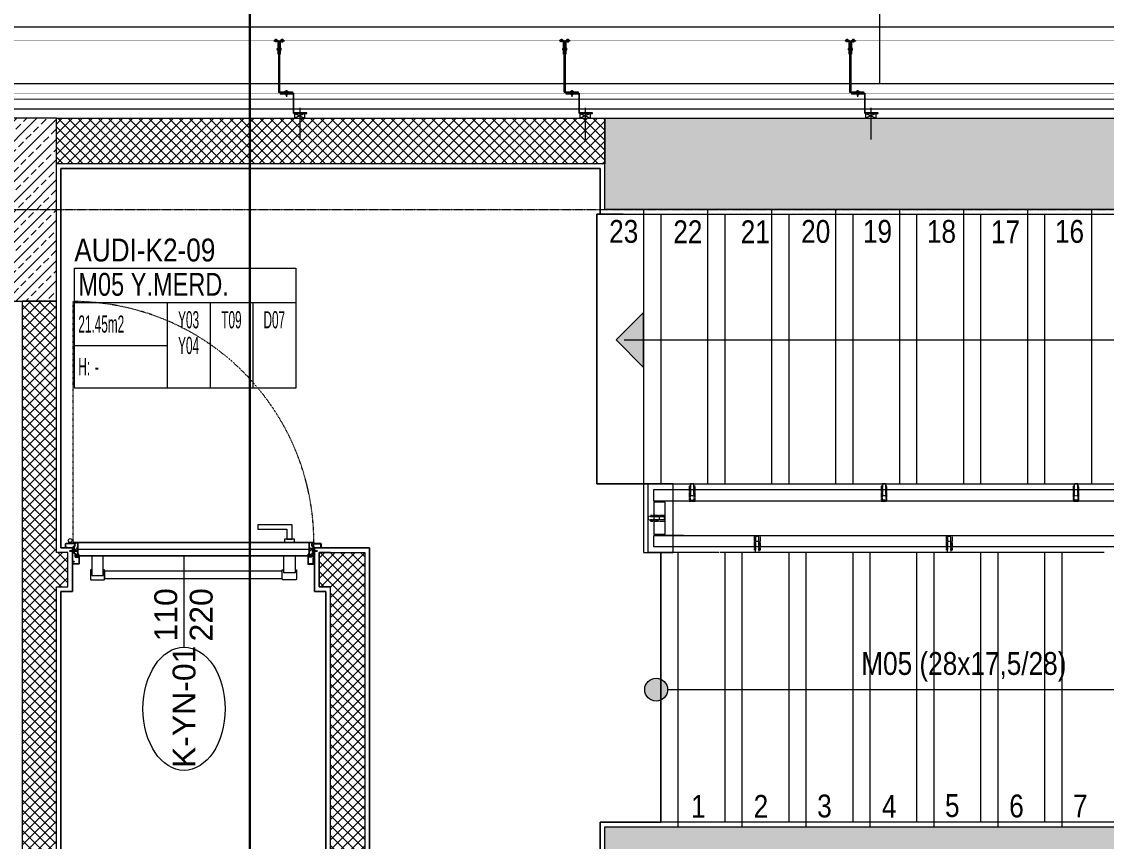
# Model space of a CAD drawing. Extents: x -1439 to 23780, y -1362 to 4476.
# Drawn here: x 15937.3 to 16412, y 2508.6 to 2867.2 of the extents above; entities that cross this region are included whole.
import ezdxf
from ezdxf.enums import TextEntityAlignment as Align

# ---------------------------------------------------------------- set-up
doc = ezdxf.new("R2010")
doc.units = 0
doc.header["$MEASUREMENT"] = 0
for name, pattern in [('Audi$0$DASHDOT2', [0.5, 0.25, -0.125, 0, -0.125]), ('Audi$0$DOT2', [0.125, 0, -0.125]), ('Audi$0$HIDDEN', [0.375, 0.25, -0.125]), ('Audi$0$HIDDEN2', [4.7625, 3.175, -1.5875])]:
    doc.linetypes.add(name, pattern=pattern)
doc.layers.get('0').update_dxf_attribs({"color": 9, "lineweight": 9})
for name, color, linetype, lineweight in [('Audi$0$00', 8, 'Continuous', 9), ('Audi$0$01', 8, 'Continuous', 9), ('Audi$0$06B', 8, 'Continuous', 9), ('Audi$0$06C', 8, 'Continuous', 9), ('Audi$0$06D', 8, 'Continuous', 9), ('Audi$0$09W', 8, 'Continuous', 9), ('Audi$0$10', 8, 'Continuous', 9), ('Audi$0$14', 8, 'Continuous', 9), ('Audi$0$19', 8, 'Continuous', 9), ('Audi$0$19D', 8, 'Audi$0$DOT2', 9), ('Audi$0$20', 8, 'Audi$0$DOT2', 9), ('Audi$0$21', 8, 'Continuous', 9), ('Audi$0$22', 8, 'Continuous', 9), ('Audi$0$24', 8, 'Audi$0$DASHDOT2', 9), ('Audi$0$33', 8, 'Audi$0$BATTING', 9), ('Audi$0$35', 8, 'Continuous', 9)]:
    doc.layers.add(name, color=color, linetype=linetype, lineweight=lineweight)
doc.styles.add('Audi$0$Arial', font='arial.ttf', dxfattribs={"height": 2.5})
doc.styles.add('Audi$0$MuuM_TEXT-STANDART', font='ARIALN.TTF')
doc.linetypes.add('Audi$0$BATTING', pattern='A,0.0001,-0.1,[134,ltypeshp.shx,S=0.1,R=0,X=-0.1,Y=0],-0.2,[134,ltypeshp.shx,S=0.1,R=180,X=0.1,Y=0],-0.1', length=0.4001)

# ---------------------------------------------------------------- blocks, each defined once
blk = doc.blocks.new('Audi$0$0_wallno')
blk.add_lwpolyline([(-7.84, 1.5), (7.942, 1.5), (7.942, -1.5), (-7.84, -1.5)], close=True)
blk.add_lwpolyline([(7.942, 0), (16.132, 0)])
at = {"style": 'Audi$0$Arial'}
blk.add_attdef('GENISLIK', text='', height=2, dxfattribs=at).set_placement((8.442, 0), align=Align.BOTTOM_LEFT)
blk.add_attdef('DUVARNO', text='', height=2, dxfattribs=at).set_placement((0, 0), align=Align.MIDDLE_CENTER)
blk.add_attdef('YUKSEKLIK', text='', height=2, dxfattribs=at).set_placement((8.442, -0.5), align=Align.TOP_LEFT)
blk = doc.blocks.new('Audi$0$0_doorno')
blk.add_lwpolyline([(4.5, 0), (12.5, 0)])
blk.add_ellipse((-0.891, 0), major_axis=(-5.391, 0), ratio=0.666667)
at = {"style": 'Audi$0$Arial'}
blk.add_attdef('YUKSEKLIK', text='', height=2, dxfattribs=at).set_placement((5, 12.3), align=Align.TOP_LEFT)
blk.add_attdef('KAPINO', text='', height=2, dxfattribs=at).set_placement((0, 0), align=Align.MIDDLE)
blk.add_attdef('GENISLIK', text='', height=2, dxfattribs=at).set_placement((5, -3.789), align=Align.BOTTOM_LEFT)
blk = doc.blocks.new('Audi$0$KAPI KODLARI 2. KAT')
at = {"layer": 'Audi$0$22'}
ref = blk.add_blockref('Audi$0$0_wallno', (16312.73, 2920.66), dxfattribs=dict(at, xscale=-5, yscale=5, zscale=5, rotation=90))
ref.add_attrib('DUVARNO', 'AUDI-GC02', dxfattribs={"layer": '0', "height": 10, "rotation": 90, "style": 'Audi$0$Arial'}).set_placement((16312.73, 2921.4), align=Align.MIDDLE_CENTER)
ref = blk.add_blockref('Audi$0$0_doorno', (16008.38, 2571.06), dxfattribs=dict(at, xscale=5, yscale=5, zscale=5, rotation=90))
ref.add_attrib('KAPINO', 'K-YN-01', dxfattribs={"layer": '0', "height": 10, "rotation": 90, "style": 'Audi$0$Arial'}).set_placement((16008.38, 2567.48), align=Align.MIDDLE)
ref.add_attrib('GENISLIK', '110', dxfattribs={"layer": '0', "height": 10, "rotation": 90, "style": 'Audi$0$Arial'}).set_placement((16008.38, 2596.06), align=Align.BOTTOM_LEFT)
ref.add_attrib('YUKSEKLIK', '220', dxfattribs={"layer": '0', "height": 10, "rotation": 90, "style": 'Audi$0$Arial'}).set_placement((16010.88, 2596.06), align=Align.TOP_LEFT)
blk = doc.blocks.new('Audi$0$p-kolon_80x80')
at = {"layer": 'Audi$0$09W'}
h = blk.add_hatch(dxfattribs=at)
h.set_pattern_fill('ANSI33', color=256, scale=25, style=0)
h.set_pattern_definition([(45, (-1222.5, -385), (-4.419417, 4.419417), []), (45, (-1218.0806, -385), (-4.419417, 4.419417), [3.125, -1.5625])])
h.paths.add_polyline_path([(-40, -40), (40, -40), (40, 40), (-40, 40)])
blk.add_lwpolyline([(-40, -40), (40, -40), (40, 40), (-40, 40)], close=True)
blk = doc.blocks.new('*U342')
at = {"ltscale": 15}
for p, q in [((-24.9, 0.9), (-25.7, 0)), ((-24.9, -0.9), (-25.7, 0)), ((-22.9, 1.5), (-24.9, 0.9)), ((-22.9, 1.5), (-22.9, -1.5)), ((-21.2, -2.7), (-18.1, 2.8)), ((-21, -2.7), (-17.9, 2.7)), ((-19.7, -2.7), (-16.6, 2.8)), ((-19.5, -2.7), (-16.4, 2.7)), ((-18.5, 1.5), (-18.3, 2)), ((-18.2, -2.7), (-15.1, 2.8)), ((-18, -2.7), (-14.9, 2.7)), ((-17, 1.5), (-16.8, 2)), ((-16.7, -2.7), (-13.6, 2.8)), ((-16.5, -2.7), (-13.4, 2.7)), ((-15.5, 1.5), (-15.3, 2)), ((-15.2, -2.7), (-12.1, 2.8)), ((-15, -2.7), (-11.9, 2.7)), ((-14, 1.5), (-13.8, 2)), ((-13.7, -2.7), (-10.6, 2.8)), ((-13.5, -2.7), (-10.4, 2.7)), ((-12.5, 1.5), (-12.3, 2)), ((-12.2, -2.7), (-9.1, 2.8)), ((-12, -2.7), (-8.9, 2.7)), ((-11, 1.5), (-10.8, 2)), ((-10.7, -2.7), (-7.6, 2.8)), ((-10.5, -2.7), (-7.4, 2.7)), ((-9.5, 1.5), (-9.3, 2)), ((-9.2, -2.7), (-6.1, 2.8)), ((-9, -2.7), (-5.9, 2.7)), ((-8, 1.5), (-7.8, 2)), ((-7.7, -2.7), (-4.6, 2.8)), ((-7.5, -2.7), (-4.4, 2.7)), ((-6.5, 1.5), (-6.3, 2)), ((-6.2, -2.7), (-3.1, 2.8)), ((-6, -2.7), (-2.9, 2.7)), ((-5, 1.5), (-4.8, 2)), ((-4.7, -2.7), (-1.6, 2.8)), ((-4.5, -2.7), (-1.4, 2.7)), ((-3.5, 1.5), (-3.3, 2)), ((-2, 1.5), (-1.8, 2)), ((-0.5, 4.2), (-1.5, 1.5)), ((0, 0.5), (-0.6, 0.5)), ((-24.9, -0.9), (-22.9, -1.5)), ((-8.6, -1.5), (-22.9, -1.5)), ((-21.2, -2.7), (-20.9, -1.5)), ((-20.3, -1.5), (-19.1, -1.5)), ((-19.7, -2.7), (-19.4, -1.5)), ((-18.8, -1.5), (-17.6, -1.5)), ((-18.2, -2.7), (-17.9, -1.5)), ((-17.3, -1.5), (-16.1, -1.5)), ((-16.7, -2.7), (-16.4, -1.5)), ((-15.8, -1.5), (-14.6, -1.5)), ((-15.2, -2.7), (-14.9, -1.5)), ((-14.3, -1.5), (-13.1, -1.5)), ((-13.7, -2.7), (-13.4, -1.5)), ((-12.8, -1.5), (-11.6, -1.5)), ((-12.2, -2.7), (-11.9, -1.5)), ((-11.3, -1.5), (-10.1, -1.5)), ((-10.7, -2.7), (-10.4, -1.5)), ((-9.8, -1.5), (-8.6, -1.5)), ((-9.2, -2.7), (-8.9, -1.5)), ((-8.3, -1.5), (-7.1, -1.5)), ((-7.7, -2.7), (-7.4, -1.5)), ((-6.8, -1.5), (-5.6, -1.5)), ((-6.2, -2.7), (-5.9, -1.5)), ((-5.3, -1.5), (-4.1, -1.5)), ((-4.7, -2.7), (-4.4, -1.5)), ((-3.8, -1.5), (-2.1, -1.5)), ((-0.5, -4.2), (-1.5, -1.5)), ((0, -0.5), (-0.6, -0.5))]:
    blk.add_line(p, q, dxfattribs=at)
for p, q in [((-6.9, 1.5), (-22.9, 1.5)), ((-17.4, 1.5), (-18.6, 1.5)), ((-15.9, 1.5), (-17.1, 1.5)), ((-14.4, 1.5), (-15.6, 1.5)), ((-12.9, 1.5), (-14.1, 1.5)), ((-11.4, 1.5), (-12.6, 1.5)), ((-9.9, 1.5), (-11.1, 1.5)), ((-8.4, 1.5), (-9.6, 1.5)), ((-6.9, 1.5), (-8.1, 1.5)), ((-5.4, 1.5), (-6.6, 1.5)), ((-3.9, 1.5), (-5.1, 1.5)), ((-2.4, 1.5), (-3.6, 1.5)), ((-1.5, 1.5), (-2.1, 1.5)), ((0, 0.5), (0, 4.1)), ((-1.5, -1.5), (-2.1, -1.5)), ((0, -0.5), (0, -4.1))]:
    blk.add_line(p, q)
for centre, radius, start, end in [((-26, 3.9), 3.92, 274.361, 322.1025), ((-26, -3.9), 3.92, 37.8975, 85.639), ((-18, 2.8), 0.0971, 330.3204, 150.3204), ((-16.5, 2.8), 0.0971, 330.3204, 150.3204), ((-15, 2.8), 0.0971, 330.3204, 150.3204), ((-13.5, 2.8), 0.0971, 330.3204, 150.3204), ((-12, 2.8), 0.0971, 330.3204, 150.3204), ((-10.5, 2.8), 0.0971, 330.3204, 150.3204), ((-9, 2.8), 0.0971, 330.3204, 150.3204), ((-7.5, 2.8), 0.0971, 330.3204, 150.3204), ((-6, 2.8), 0.0971, 330.3204, 150.3204), ((-4.5, 2.8), 0.0971, 330.3204, 150.3204), ((-3, 2.8), 0.0971, 330.3204, 150.3204), ((-1.5, 2.8), 0.0971, 330.3204, 150.3204), ((-0.6, 0), 0.486, 90, 270), ((-0.3, 4.1), 0.25, 0, 150.0864), ((-21.1, -2.7), 0.0971, 150.3204, 330.3204), ((-19.6, -2.7), 0.0971, 150.3204, 330.3204), ((-18.1, -2.7), 0.0971, 150.3204, 330.3204), ((-16.6, -2.7), 0.0971, 150.3204, 330.3204), ((-15.1, -2.7), 0.0971, 150.3204, 330.3204), ((-13.6, -2.7), 0.0971, 150.3204, 330.3204), ((-12.1, -2.7), 0.0971, 150.3204, 330.3204), ((-10.6, -2.7), 0.0971, 150.3204, 330.3204), ((-9.1, -2.7), 0.0971, 150.3204, 330.3204), ((-7.6, -2.7), 0.0971, 150.3204, 330.3204), ((-6.1, -2.7), 0.0971, 150.3204, 330.3204), ((-4.6, -2.7), 0.0971, 150.3204, 330.3204), ((-0.3, -4.1), 0.25, 209.9136, 0)]:
    blk.add_arc(centre, radius, start, end, dxfattribs=at)
blk = doc.blocks.new('Audi$0$conta')
at = {"ltscale": 10}
for p, q in [((-2649.88, 5344.46), (-2649.78, 5344.3)), ((-2649.87, 5345.53), (-2649.81, 5345.61)), ((-2649.78, 5344.3), (-2649.74, 5344.3)), ((-2649.72, 5345.4), (-2649.28, 5345.4)), ((-2649.25, 5345.41), (-2649.09, 5345.51)), ((-2648.97, 5344.05), (-2648.78, 5343.8)), ((-2648.87, 5344.09), (-2648.7, 5343.86)), ((-2648.83, 5344.87), (-2648.56, 5345.24)), ((-2648.77, 5345.12), (-2648.63, 5345.3)), ((-2648.56, 5345.31), (-2648.56, 5345.31)), ((-2648.71, 5343.79), (-2648.71, 5343.79))]:
    blk.add_line(p, q, dxfattribs=at)
for centre, radius, start, end in [((-2653.03, 5345), 3.19, 350.46739, 8.93723), ((-2649.87, 5344.47), 0.02, 170.46739, 213.74513), ((-2649.83, 5345.5), 0.05, 140.63452, 188.93723), ((-2649.74, 5345.58), 0.0696, 22.24275, 159.25804), ((-2650.94, 5345.01), 1.24, 340.33821, 16.77718), ((-2649.74, 5344.58), 0.03, 160.33821, 273.26661), ((-2649.72, 5345.37), 0.03, 90, 196.77718), ((-2649.56, 5341.55), 3.01, 80.43616, 93.26661), ((-2649.28, 5345.45), 0.05, 270, 303.00619), ((-2649.22, 5344.14), 0.231, 353.95711, 81.90038), ((-2649.08, 5345.49), 0.03, 4.79721, 123.00619), ((-2649.06, 5344.54), 0.03, 260.43616, 338.70659), ((-2650.22, 5344.99), 1.27, 338.70659, 23.04177), ((-2648.89, 5344.11), 0.1, 173.95711, 217.26527), ((-2649.01, 5345.57), 0.05, 18.79511, 42.1429), ((-2651.17, 5344.83), 2.33, 7.58966, 18.79511), ((-2658.2, 5345.19), 9.36, 353.68569, 357.8537), ((-2648.79, 5344.15), 0.1, 173.68569, 217.26527), ((-2648.81, 5345.15), 0.05, 187.58966, 322.73473), ((-2648.79, 5344.84), 0.05, 142.73473, 180.2669), ((-2648.59, 5345.27), 0.05, 52.73473, 142.73473), ((-2648.59, 5345.27), 0.05, 322.73473, 52.73473), ((-2648.74, 5343.83), 0.05, 217.26527, 307.26527), ((-2648.74, 5343.83), 0.05, 307.26527, 37.26527)]:
    blk.add_arc(centre, radius, start, end, dxfattribs=at)
for points, knots in [([(-2649.74, 5344.31), (-2649.74, 5344.34), (-2649.7, 5344.52), (-2649.59, 5344.33), (-2649.34, 5344.36), (-2649.23, 5344.37), (-2649.18, 5344.37)], [0, 0, 0, 0, 0.1008757, 0.3841126, 0.5436166, 0.6906785, 0.6906785, 0.6906785, 0.6906785]), ([(-2648.98, 5345.6), (-2649, 5345.63), (-2649.09, 5345.71), (-2649.23, 5345.44), (-2649.32, 5345.74), (-2649.39, 5345.46), (-2649.51, 5345.75), (-2649.59, 5345.5), (-2649.65, 5345.57), (-2649.68, 5345.61)], [0.0086373, 0.0086373, 0.0086373, 0.0086373, 0.1097304, 0.3133405, 0.4430081, 0.5658764, 0.7165186, 0.8527974, 0.9648495, 0.9648495, 0.9648495, 0.9648495])]:
    blk.add_open_spline(points, degree=3, knots=knots, dxfattribs=at)
blk = doc.blocks.new('Audi$0$p-yn_sackasa')
at = {"layer": 'Audi$0$10', "linetype": 'Continuous'}
for p, q in [((0, 6.16), (0, 6.9)), ((0.01, 6.9), (0.01, 6.15)), ((0.14, 6.9), (0.14, 6.16)), ((0.15, 6.9), (0.15, 6.16)), ((2.69, 7.16), (0.26, 7.16)), ((2.69, 7.15), (0.26, 7.15)), ((2.69, 7.02), (0.26, 7.02)), ((0.26, 7.01), (2.69, 7.01)), ((0.26, 6.05), (0.76, 6.05)), ((0.75, 6.04), (0.26, 6.04)), ((0.26, 5.91), (0.75, 5.91)), ((0.76, 5.9), (0.26, 5.9)), ((0.75, 5.91), (0.75, 6.04)), ((0.76, 5.9), (0.76, 6.05)), ((2.8, 3.29), (2.8, 6.9)), ((2.81, 3.29), (2.81, 6.9)), ((2.94, 3.29), (2.94, 6.9)), ((2.95, 3.29), (2.95, 6.9)), ((-2.19, 0), (-2.19, -0.15)), ((0.67, -0.71), (0.67, 2.27)), ((0.69, -0.71), (0.69, 2.27)), ((0.81, -0.71), (0.81, 2.27)), ((0.83, -0.71), (0.83, 2.27)), ((0.92, 2.33), (0.95, 2.32)), ((0.93, 2.34), (0.95, 2.33)), ((1.01, 2.46), (0.99, 2.47)), ((0.99, 2.46), (1.01, 2.45)), ((1.11, 2.52), (1.11, 3.73)), ((1.12, 2.52), (1.12, 3.73)), ((1.25, 3.73), (1.25, 2.52)), ((1.26, 2.52), (1.26, 3.73)), ((1.37, 3.98), (2.49, 3.98)), ((2.49, 3.97), (1.37, 3.97)), ((1.37, 3.84), (2.49, 3.84)), ((2.49, 3.83), (1.37, 3.83)), ((2.6, 3.69), (2.5, 3.36)), ((2.51, 3.35), (2.61, 3.69)), ((2.73, 3.65), (2.63, 3.32)), ((2.74, 3.64), (2.64, 3.31)), ((-2.95, -0.25), (-2.95, -1.75)), ((-2.94, -1.75), (-2.94, -0.25)), ((-2.81, -0.25), (-2.81, -1.75)), ((-2.8, -0.25), (-2.8, -1.75)), ((-2.19, 0), (-2.7, 0)), ((-2.2, -0.01), (-2.7, -0.01)), ((-2.2, -0.14), (-2.7, -0.14)), ((-2.19, -0.15), (-2.7, -0.15)), ((1.01, -1.85), (-2.7, -1.85)), ((1.01, -1.86), (-2.7, -1.86)), ((-2.7, -1.99), (1.01, -1.99)), ((1.01, -2), (-2.7, -2)), ((-2.2, -0.14), (-2.2, -0.01)), ((0.92, -0.77), (0.95, -0.76)), ((0.93, -0.78), (0.95, -0.77)), ((0.99, -0.89), (1.01, -0.88)), ((1.01, -0.89), (0.99, -0.91)), ((1.11, -0.96), (1.11, -1.75)), ((1.12, -0.96), (1.12, -1.75)), ((1.25, -0.96), (1.25, -1.75)), ((1.26, -0.96), (1.26, -1.75))]:
    blk.add_line(p, q, dxfattribs=at)
for points in [[(0.15, 2.14), (0.67, 2.14), (0.67, -0.54), (0.15, -0.54)], [(0.15, 2.14), (0.41, 2.14), (0.41, -0.54), (0.15, -0.54)]]:
    blk.add_lwpolyline(points, close=True, dxfattribs=at)
for centre, radius, start, end in [((0.26, 6.9), 0.261, 90, 180), ((0.26, 6.16), 0.261, 180, 270), ((0.26, 6.9), 0.249, 90, 180), ((0.26, 6.16), 0.249, 181.345, 271.3502), ((0.26, 6.9), 0.122, 90, 180), ((0.26, 6.16), 0.122, 180, 270), ((0.26, 6.9), 0.11, 90, 180), ((0.26, 6.16), 0.11, 180, 270), ((2.69, 6.9), 0.261, 0, 90), ((2.69, 6.9), 0.249, 0, 90), ((2.69, 6.9), 0.122, 0, 90), ((2.69, 6.9), 0.11, 0, 90), ((0.89, 2.27), 0.219, 63.2153, 180), ((0.89, 2.27), 0.206, 63.2169, 180), ((0.89, 2.27), 0.0801, 63.215, 180), ((0.89, 2.27), 0.0674, 63.2144, 180), ((1.04, 2.52), 0.206, 243.2197, 0), ((1.04, 2.52), 0.219, 243.2148, 0), ((1.04, 2.52), 0.0801, 243.2203, 0), ((1.04, 2.52), 0.0674, 243.2129, 0), ((1.37, 3.73), 0.253, 90, 180), ((1.37, 3.73), 0.24, 90, 180), ((1.37, 3.73), 0.114, 90, 180), ((1.37, 3.73), 0.101, 90, 180), ((2.49, 3.72), 0.261, 342.8602, 90), ((2.49, 3.72), 0.249, 342.8613, 90), ((2.49, 3.72), 0.122, 342.8607, 90), ((2.49, 3.72), 0.11, 342.8621, 90), ((2.72, 3.29), 0.232, 162.8601, 0), ((2.72, 3.29), 0.219, 162.8613, 0), ((2.72, 3.29), 0.0927, 162.8605, 0), ((2.72, 3.29), 0.0801, 162.8624, 0), ((-2.7, -0.25), 0.253, 90, 180), ((-2.7, -1.75), 0.253, 180, 270), ((-2.7, -0.25), 0.24, 90, 180), ((-2.7, -1.75), 0.24, 180, 270), ((-2.7, -0.25), 0.114, 90, 180), ((-2.7, -1.75), 0.114, 180, 270), ((-2.7, -0.25), 0.101, 90, 180), ((-2.7, -1.75), 0.101, 180, 270), ((0.89, -0.71), 0.219, 180, 296.785), ((0.89, -0.71), 0.206, 180, 296.7851), ((0.89, -0.71), 0.0801, 180, 296.785), ((0.89, -0.71), 0.0674, 180, 180.5245), ((0.89, -0.71), 0.0674, 180, 296.7871), ((1.04, -0.96), 0.219, 0, 116.7854), ((1.04, -0.96), 0.206, 0, 116.7836), ((1.04, -0.96), 0.0801, 0, 116.7811), ((1.04, -0.96), 0.0674, 0, 116.7871), ((1.01, -1.75), 0.114, 270, 0), ((1.01, -1.75), 0.24, 270, 0), ((1.01, -1.75), 0.101, 270, 0), ((1.01, -1.75), 0.253, 270, 0)]:
    blk.add_arc(centre, radius, start, end, dxfattribs=at)
at = {"layer": 'Audi$0$10', "xscale": 0.0842696629213483, "yscale": 0.0842696629213483, "zscale": 0.0842696629213483}
blk.add_blockref('*U342', (0.95, 1.35), dxfattribs=at)
at = {"layer": 'Audi$0$14', "xscale": -0.7887640449438696, "yscale": 0.7887640449438696, "zscale": 0.7887640449438204, "rotation": 90}
blk.add_blockref('Audi$0$conta', (4217.78, -2086.42), dxfattribs=at)
blk = doc.blocks.new('*U458')
blk.add_arc((114.7, -2.4), 105.4, 174.7953, 179.7834)
at = {"layer": 'Audi$0$06D'}
for points in [[(17.5, 9.56), (16.87, 9.56), (16.87, 13.56, -0.414214), (17.25, 13.93), (22.75, 13.93, -0.414214), (23.12, 13.56), (23.12, 9.56), (22.5, 9.56)], [(106.5, 9.56), (107.12, 9.56), (107.12, 13.56, 0.414214), (106.75, 13.93), (101.25, 13.93, 0.414214), (100.87, 13.56), (100.87, 9.56), (101.5, 9.56)]]:
    blk.add_lwpolyline(points, format="xyb", dxfattribs=at)
for points in [[(17.5, 10.94), (22.5, 10.94), (22.5, 3.44), (17.5, 3.44)], [(100.87, 13.31), (23.12, 13.31), (23.12, 10.18), (100.87, 10.18)], [(106.5, 12.06), (101.5, 12.06), (101.5, 3.44), (106.5, 3.44)]]:
    blk.add_lwpolyline(points, close=True, dxfattribs=at)
for points in [[(17.8, -2.56), (17.8, -3.81), (22.2, -3.81), (22.2, -2.56), (17.8, -2.56)], [(18.87, -3.81), (18.87, -10.06), (33.87, -10.06), (33.87, -8.19), (21.12, -8.19), (21.12, -8.19), (21.12, -3.81), (18.87, -3.81)]]:
    blk.add_lwpolyline(points, dxfattribs=at)
at = {"layer": 'Audi$0$10', "ltscale": 10}
for p, q in [((10, 0.68), (11, 1.33)), ((10, 0.68), (11, 1.33)), ((11, 0.28), (10, 0.28)), ((11, 0.28), (10, 0.28)), ((11, 0.08), (10, 0.08)), ((11, 0.08), (10, 0.08)), ((11, 1.76), (11, 1.33)), ((11.3, 1.76), (11, 1.76)), ((11, 1.76), (11, 1.33)), ((11.3, 1.76), (11, 1.76)), ((11, 1.33), (11, -0.17)), ((11, 1.33), (11, -0.17)), ((11.3, -2.19), (11.3, 3.34)), ((11.3, 1.33), (11.3, 1.76)), ((11.3, 1.33), (11.3, 1.76)), ((11.3, -0.17), (11.3, 1.33)), ((11.3, -0.17), (11.3, 1.33)), ((112.6, 3.44), (11.4, 3.44)), ((11.45, -2.29), (11.45, 3.24)), ((112.5, 3.29), (11.5, 3.29)), ((112.55, -2.29), (112.55, 3.24)), ((112.7, -2.19), (112.7, 3.34)), ((112.7, 1.76), (112.7, 0.26)), ((113, 1.76), (112.7, 1.76)), ((112.7, 0.26), (112.7, -0.17)), ((113, 0.26), (113, 1.76)), ((113, 1.51), (114, 1.51)), ((113, 1.31), (114, 1.31)), ((114, 0.91), (113, 0.26)), ((113, -0.17), (113, 0.26)), ((9.3, -2.46), (9.3, -2.34)), ((9.4, -2.24), (11.25, -2.24)), ((114.6, -2.56), (9.4, -2.56)), ((9.45, -2.41), (9.45, -2.39)), ((9.45, -2.39), (11.35, -2.39)), ((114.54, -2.41), (9.45, -2.41)), ((11, -0.17), (11.3, -0.17)), ((11, -0.17), (11.3, -0.17)), ((114.54, -2.39), (112.65, -2.39)), ((112.7, -0.17), (113, -0.17)), ((114.6, -2.24), (112.75, -2.24)), ((114.55, -2.41), (114.55, -2.39)), ((114.7, -2.46), (114.7, -2.34)), ((115.84, -2), (115.84, -2.43)), ((115.84, -2), (115.84, -2.43)), ((116.05, -2), (116.05, -2.43)), ((116.05, -2), (116.05, -2.43)), ((116.22, -2.16), (116.05, -2.16)), ((116.22, -2.16), (116.05, -2.16)), ((116.22, -2.16), (116.22, -2.29)), ((116.22, -2.16), (116.22, -2.29)), ((116.6, -2.73), (116.73, -2.62)), ((116.6, -2.73), (116.73, -2.62))]:
    blk.add_line(p, q, dxfattribs=at)
blk.add_circle((115.95, -3.26), 0.843, dxfattribs=at)
blk.add_circle((115.95, -3.26), 0.843, dxfattribs=at)
for centre, radius, start, end in [((11.44, 3.3), 0.141, 104.9271, 165.0729), ((112.5, 3.24), 0.05, 0, 90), ((112.6, 3.34), 0.1, 0, 90), ((9.4, -2.34), 0.1, 90, 180), ((9.4, -2.46), 0.1, 180, 270), ((9.45, -2.39), 0.005, 90, 180), ((9.45, -2.41), 0.005, 180, 270), ((11.25, -2.19), 0.05, 270, 0), ((11.35, -2.29), 0.1, 270, 0), ((112.65, -2.29), 0.1, 180, 270), ((112.75, -2.19), 0.05, 180, 270), ((114.54, -2.39), 0.005, 0, 90), ((114.54, -2.41), 0.005, 270, 360), ((114.6, -2.34), 0.1, 0, 90), ((114.6, -2.46), 0.1, 270, 0), ((115.42, -2.26), 0.302, 285.5524, 60.0315), ((115.42, -2.26), 0.302, 285.5524, 60.0315), ((115.42, -2.26), 0.428, 336.352, 37.621), ((115.42, -2.26), 0.428, 336.352, 37.621), ((115.95, -3.26), 1.01, 39.4092, 74.2861), ((115.95, -3.26), 1.01, 39.4092, 74.2861)]:
    blk.add_arc(centre, radius, start, end, dxfattribs=at)
at = {"layer": 'Audi$0$20'}
blk.add_lwpolyline([(114.7, -2.4), (114.7, -107.8)], dxfattribs=at)
blk.add_arc((114.7, -2.4), 105.4, 179.9649, 270, dxfattribs=at)
at = {"layer": 'Audi$0$33', "ltscale": 0.25}
blk.add_lwpolyline([(112.55, 0.48), (11.45, 0.48)], dxfattribs=at)
blk.add_blockref('Audi$0$p-yn_sackasa', (9, 0))
at = {"xscale": -1}
blk.add_blockref('Audi$0$p-yn_sackasa', (115, 0), dxfattribs=at)
blk = doc.blocks.new('Audi$0$P-AKS_AUDI')
at = {"layer": 'Audi$0$24'}
blk.add_lwpolyline([(-3840, 0), (360, 0)], dxfattribs=at)
blk = doc.blocks.new('Audi$0$0_roomno2-flat-2')
at = {"layer": 'Audi$0$21'}
blk.add_lwpolyline([(96.88, -52.5), (0, -52.5), (0, 0), (96.88, 0)], close=True, dxfattribs=at)
for points in [[(0, -15), (96.88, -15)], [(40.62, -15), (40.62, -52.5)], [(59.38, -15), (59.38, -52.5)], [(78.12, -15), (78.12, -52.5)], [(0, -33.75), (40.62, -33.75)]]:
    blk.add_lwpolyline(points, dxfattribs=at)
at = {"layer": 'Audi$0$21', "style": 'Audi$0$MuuM_TEXT-STANDART', "width": 0.6}
blk.add_text('H:', height=7.5, dxfattribs=at).set_placement((1.75, -43.04), align=Align.MIDDLE_LEFT)
at = {"layer": 'Audi$0$21', "style": 'Audi$0$Arial'}
blk.add_attdef('ODANO', (0, 5.85), '', height=10, dxfattribs=at)
blk.add_attdef('MEKANADI', text='', height=10, dxfattribs=at).set_placement((1.75, -15), align=Align.BOTTOM_LEFT)
at = {"layer": 'Audi$0$21', "style": 'Audi$0$MuuM_TEXT-STANDART', "width": 0.6}
for tag, p in [('YER01', (50, -22.5)), ('TAVAN01', (68.75, -22.5)), ('DUVAR01', (87.5, -22.5)), ('YER02', (50, -33.75)), ('TAVAN02', (68.75, -33.75)), ('DUVAR02', (87.5, -33.75)), ('YER03', (50, -45)), ('TAVAN03', (68.75, -45)), ('DUVAR03', (87.5, -45))]:
    blk.add_attdef(tag, text='', height=7.5, dxfattribs=at).set_placement(p, align=Align.MIDDLE_CENTER)
for tag, p in [('M2', (1.75, -24.38)), ('TEMIZTAVANYUKSEKLIGI', (9, -43.04))]:
    blk.add_attdef(tag, text='', height=7.5, dxfattribs=at).set_placement(p, align=Align.MIDDLE_LEFT)
blk = doc.blocks.new('Audi$0$p- alum kaplama profil')
at = {"lineweight": 13}
blk.add_lwpolyline([(7.12, 12.59), (7.12, 26.49)], dxfattribs=at)
at = {"lineweight": 18}
blk.add_lwpolyline([(4.09, 6.16), (-1.41, 6.16), (-1.41, 6.46), (4.09, 6.46, 0.414214), (4.29, 6.66), (4.29, 14.66, -0.414214), (4.79, 15.16), (10.29, 15.16), (10.29, 14.86), (4.79, 14.86, 0.414214), (4.59, 14.66), (4.59, 6.66, -0.414214)], format="xyb", close=True, dxfattribs=at)
at = {"lineweight": 5}
blk.add_lwpolyline([(9.44, 15.16), (4.79, 15.16), (4.79, 17.16), (9.44, 17.16)], close=True, dxfattribs=at)
for points in [[(4.79, 15.16), (9.44, 17.16)], [(9.44, 15.16), (4.79, 17.16)]]:
    blk.add_lwpolyline(points, dxfattribs=at)
blk.add_lwpolyline([(-2.06, 5.56), (-2.06, -2.34), (-2.06, -15.69), (-1.66, -15.69), (-1.66, -2.34), (-1.66, 5.56), (-1.66, 5.56), (-1.66, 5.57), (-1.66, 5.57), (-1.66, 5.58), (-1.66, 5.58), (-1.65, 5.59), (-1.65, 5.59), (-1.65, 5.59), (-1.65, 5.6), (-1.65, 5.6), (-1.64, 5.61), (-1.64, 5.61), (-1.64, 5.62), (-1.64, 5.62), (-1.63, 5.62), (-1.63, 5.63), (-1.63, 5.63), (-1.62, 5.63), (-1.62, 5.64), (-1.61, 5.64), (-1.61, 5.64), (-1.61, 5.64), (-1.6, 5.65), (-1.6, 5.65), (-1.59, 5.65), (-1.59, 5.65), (-1.58, 5.65), (-1.58, 5.65), (-1.57, 5.66), (-1.57, 5.66), (-1.56, 5.66), (-1.56, 5.66), (3.94, 5.66), (3.94, 6.06), (-1.56, 6.06), (-1.58, 6.06), (-1.61, 6.05), (-1.63, 6.05), (-1.66, 6.05), (-1.68, 6.04), (-1.7, 6.03), (-1.73, 6.03), (-1.75, 6.02), (-1.77, 6.01), (-1.79, 6), (-1.82, 5.99), (-1.84, 5.97), (-1.86, 5.96), (-1.88, 5.94), (-1.89, 5.93), (-1.91, 5.91), (-1.93, 5.89), (-1.95, 5.87), (-1.96, 5.85), (-1.97, 5.83), (-1.99, 5.81), (-2, 5.79), (-2.01, 5.77), (-2.02, 5.75), (-2.03, 5.72), (-2.04, 5.7), (-2.04, 5.68), (-2.05, 5.65), (-2.05, 5.63), (-2.06, 5.61), (-2.06, 5.58)], close=True)
blk.add_lwpolyline([(-1.66, -2.34), (-2.06, -2.34)])
for points in [[(-2.36, -10.84), (-2.36, -16.39), (-2.36, -16.39, -0.414214), (-2.51, -16.54), (-2.51, -16.54), (-4.06, -16.54), (-4.06, -16.84), (-2.51, -16.84), (-2.51, -16.84, 0.414214), (-2.06, -16.39), (-2.06, -10.84)], [(-1.36, -10.84), (-1.66, -10.84), (-1.66, -16.39, 0.414214), (-1.21, -16.84), (-1.21, -16.84), (0.34, -16.84), (0.34, -16.54), (-1.21, -16.54), (-1.21, -16.54, -0.414214), (-1.36, -16.39), (-1.36, -16.39)]]:
    blk.add_lwpolyline(points, format="xyb", close=True)
for points in [[(0.67, 5.66, -10), (1.91, 5.66, -10)], [(0.67, 5.66, -10), (0.67, 5.64, -10), (0.67, 5.62, -10), (0.67, 5.6, -10), (0.68, 5.58, -10), (0.68, 5.56, -10), (0.69, 5.54, -10), (0.69, 5.52, -10), (0.7, 5.5, -10), (0.7, 5.48, -10), (0.71, 5.46, -10), (0.72, 5.45, -10), (0.73, 5.43, -10), (0.74, 5.41, -10), (0.75, 5.4, -10), (0.76, 5.38, -10), (0.77, 5.36, -10), (0.79, 5.35, -10), (0.8, 5.33, -10), (0.81, 5.32, -10), (0.83, 5.31, -10), (0.84, 5.29, -10), (0.86, 5.28, -10), (0.87, 5.27, -10), (0.89, 5.26, -10), (0.91, 5.25, -10), (0.92, 5.24, -10), (0.94, 5.23, -10), (0.96, 5.22, -10), (0.98, 5.21, -10), (1, 5.21, -10), (1.02, 5.2, -10), (1.03, 5.2, -10)], [(0.96, 5.66, -10), (0.97, 5.66, -10), (0.97, 5.66, -10), (0.97, 5.66, -10), (0.98, 5.66, -10), (0.98, 5.66, -10), (0.99, 5.66, -10), (0.99, 5.66, -10), (1, 5.66, -10), (1, 5.67, -10), (1, 5.67, -10), (1.01, 5.67, -10), (1.01, 5.67, -10), (1.01, 5.67, -10), (1.02, 5.68, -10), (1.02, 5.68, -10), (1.02, 5.68, -10), (1.03, 5.69, -10), (1.03, 5.69, -10), (1.03, 5.69, -10), (1.04, 5.7, -10), (1.04, 5.7, -10), (1.04, 5.7, -10), (1.04, 5.71, -10), (1.04, 5.71, -10), (1.05, 5.72, -10), (1.05, 5.72, -10), (1.05, 5.72, -10), (1.05, 5.73, -10), (1.05, 5.73, -10), (1.05, 5.74, -10), (1.05, 5.74, -10), (1.05, 5.75, -10)], [(1.61, 6.87, -10), (0.98, 6.96, -10)], [(1.33, 5.85, -10), (0.98, 5.88, -10)], [(1.56, 7.05, -10), (1.02, 7.13, -10)], [(1.03, 5.2, -10), (1.04, 5.2, -10), (1.05, 5.19, -10), (1.05, 5.19, -10), (1.06, 5.19, -10), (1.06, 5.19, -10), (1.07, 5.19, -10), (1.07, 5.19, -10), (1.08, 5.19, -10), (1.08, 5.19, -10), (1.09, 5.19, -10), (1.09, 5.18, -10), (1.1, 5.18, -10), (1.1, 5.18, -10), (1.11, 5.18, -10), (1.11, 5.18, -10), (1.12, 5.18, -10), (1.12, 5.18, -10), (1.13, 5.18, -10), (1.13, 5.18, -10), (1.14, 5.18, -10), (1.15, 5.18, -10), (1.15, 5.18, -10), (1.16, 5.17, -10), (1.16, 5.17, -10), (1.17, 5.17, -10), (1.17, 5.17, -10), (1.18, 5.17, -10), (1.18, 5.17, -10), (1.19, 5.17, -10), (1.19, 5.17, -10), (1.2, 5.17, -10), (1.2, 5.17, -10)], [(1.05, 6.91, -10), (1.29, 7.56, -10)], [(1.05, 5.83, -10), (1.05, 6.01, -10)], [(1.05, 5.75, -10), (1.05, 5.83, -10)], [(1.2, 5.17, -10), (1.2, 5.2, -10)], [(1.38, 5.2, -10), (1.2, 5.2, -10)], [(1.29, 4.93, -10), (1.29, 7.8, -10)], [(1.53, 6.82, -10), (1.29, 7.56, -10)], [(1.29, 6.16, -10), (1.29, 6.26, -10)], [(1.38, 5.17, -10), (1.38, 5.2, -10)], [(1.38, 5.17, -10), (1.38, 5.17, -10), (1.39, 5.17, -10), (1.39, 5.17, -10), (1.4, 5.17, -10), (1.41, 5.17, -10), (1.41, 5.17, -10), (1.42, 5.17, -10), (1.42, 5.17, -10), (1.43, 5.17, -10), (1.43, 5.18, -10), (1.44, 5.18, -10), (1.44, 5.18, -10), (1.45, 5.18, -10), (1.45, 5.18, -10), (1.46, 5.18, -10), (1.46, 5.18, -10), (1.47, 5.18, -10), (1.47, 5.18, -10), (1.48, 5.18, -10), (1.48, 5.18, -10), (1.49, 5.18, -10), (1.5, 5.19, -10), (1.5, 5.19, -10), (1.51, 5.19, -10), (1.51, 5.19, -10), (1.52, 5.19, -10), (1.52, 5.19, -10), (1.53, 5.19, -10), (1.53, 5.19, -10), (1.54, 5.19, -10), (1.54, 5.2, -10), (1.55, 5.2, -10)], [(1.53, 5.75, -10), (1.53, 5.92, -10)], [(1.53, 5.75, -10), (1.53, 5.74, -10), (1.53, 5.74, -10), (1.53, 5.73, -10), (1.53, 5.73, -10), (1.53, 5.72, -10), (1.54, 5.72, -10), (1.54, 5.72, -10), (1.54, 5.71, -10), (1.54, 5.71, -10), (1.54, 5.7, -10), (1.54, 5.7, -10), (1.55, 5.7, -10), (1.55, 5.69, -10), (1.55, 5.69, -10), (1.55, 5.69, -10), (1.56, 5.68, -10), (1.56, 5.68, -10), (1.56, 5.68, -10), (1.57, 5.67, -10), (1.57, 5.67, -10), (1.58, 5.67, -10), (1.58, 5.67, -10), (1.58, 5.67, -10), (1.59, 5.66, -10), (1.59, 5.66, -10), (1.6, 5.66, -10), (1.6, 5.66, -10), (1.6, 5.66, -10), (1.61, 5.66, -10), (1.61, 5.66, -10), (1.62, 5.66, -10), (1.62, 5.66, -10)], [(1.55, 5.2, -10), (1.57, 5.2, -10), (1.59, 5.21, -10), (1.6, 5.21, -10), (1.62, 5.22, -10), (1.64, 5.23, -10), (1.66, 5.24, -10), (1.68, 5.25, -10), (1.69, 5.26, -10), (1.71, 5.27, -10), (1.73, 5.28, -10), (1.74, 5.29, -10), (1.76, 5.31, -10), (1.77, 5.32, -10), (1.78, 5.33, -10), (1.8, 5.35, -10), (1.81, 5.36, -10), (1.82, 5.38, -10), (1.83, 5.4, -10), (1.84, 5.41, -10), (1.85, 5.43, -10), (1.86, 5.45, -10), (1.87, 5.46, -10), (1.88, 5.48, -10), (1.89, 5.5, -10), (1.89, 5.52, -10), (1.9, 5.54, -10), (1.9, 5.56, -10), (1.9, 5.58, -10), (1.91, 5.6, -10), (1.91, 5.62, -10), (1.91, 5.64, -10), (1.91, 5.66, -10)], [(-2.86, -13.04, 0), (-0.86, -13.04, 0)], [(-2.36, -12.52, 0), (-2.4, -12.53, 0), (-2.43, -12.56, 0), (-2.47, -12.58, 0), (-2.5, -12.6, 0), (-2.53, -12.63, 0), (-2.56, -12.66, 0), (-2.59, -12.69, 0), (-2.61, -12.73, 0), (-2.63, -12.76, 0), (-2.65, -12.8, 0), (-2.67, -12.84, 0), (-2.68, -12.88, 0), (-2.69, -12.92, 0), (-2.7, -12.96, 0), (-2.71, -13, 0), (-2.71, -13.04, 0), (-2.71, -13.08, 0), (-2.7, -13.13, 0), (-2.69, -13.17, 0), (-2.68, -13.21, 0), (-2.67, -13.25, 0), (-2.65, -13.28, 0), (-2.63, -13.32, 0), (-2.61, -13.36, 0), (-2.59, -13.39, 0), (-2.56, -13.42, 0), (-2.53, -13.45, 0), (-2.5, -13.48, 0), (-2.47, -13.51, 0), (-2.43, -13.53, 0), (-2.4, -13.55, 0), (-2.36, -13.57, 0)], [(-2.36, -13.04, 0), (-2.36, -12.52, 0)], [(-2.36, -13.04, 0), (-2.36, -12.73, 0)], [(-2.36, -12.73, 0), (-2.36, -13.04, 0)], [(-1.36, -12.73, 0), (-2.36, -12.73, 0)], [(-2.36, -13.04, 0), (-2.36, -13.36, 0)], [(-2.36, -13.04, 0), (-2.36, -13.57, 0)], [(-2.36, -13.36, 0), (-2.36, -13.04, 0)], [(-1.36, -13.36, 0), (-2.36, -13.36, 0)], [(-1.36, -13.04, 0), (-1.36, -12.37, 0)], [(-1.36, -13.72, 0), (-1.32, -13.68, 0), (-1.29, -13.65, 0), (-1.26, -13.61, 0), (-1.23, -13.58, 0), (-1.2, -13.54, 0), (-1.18, -13.5, 0), (-1.16, -13.45, 0), (-1.14, -13.41, 0), (-1.12, -13.37, 0), (-1.1, -13.32, 0), (-1.09, -13.28, 0), (-1.08, -13.23, 0), (-1.07, -13.18, 0), (-1.06, -13.14, 0), (-1.06, -13.09, 0), (-1.06, -13.04, 0), (-1.06, -12.99, 0), (-1.06, -12.95, 0), (-1.07, -12.9, 0), (-1.08, -12.85, 0), (-1.09, -12.81, 0), (-1.1, -12.76, 0), (-1.12, -12.72, 0), (-1.14, -12.67, 0), (-1.16, -12.63, 0), (-1.18, -12.59, 0), (-1.2, -12.55, 0), (-1.23, -12.51, 0), (-1.26, -12.47, 0), (-1.29, -12.43, 0), (-1.32, -12.4, 0), (-1.36, -12.37, 0)], [(-1.36, -13.04, 0), (-1.36, -13.72, 0)], [(-3.84, -17.04, 0), (-3.81, -17.07, 0), (-3.78, -17.1, 0), (-3.75, -17.12, 0), (-3.72, -17.15, 0), (-3.69, -17.17, 0), (-3.66, -17.19, 0), (-3.62, -17.21, 0), (-3.59, -17.23, 0), (-3.55, -17.24, 0), (-3.52, -17.26, 0), (-3.48, -17.27, 0), (-3.44, -17.28, 0), (-3.4, -17.28, 0), (-3.36, -17.29, 0), (-3.32, -17.29, 0), (-3.29, -17.29, 0), (-3.25, -17.29, 0), (-3.21, -17.29, 0), (-3.17, -17.28, 0), (-3.13, -17.28, 0), (-3.09, -17.27, 0), (-3.06, -17.26, 0), (-3.02, -17.24, 0), (-2.98, -17.23, 0), (-2.95, -17.21, 0), (-2.91, -17.19, 0), (-2.88, -17.17, 0), (-2.85, -17.15, 0), (-2.82, -17.12, 0), (-2.79, -17.1, 0), (-2.76, -17.07, 0), (-2.73, -17.04, 0)], [(-3.29, -17.04, 0), (-3.84, -17.04, 0)], [(-2.85, -16.54, 0), (-2.86, -16.51, 0), (-2.87, -16.47, 0), (-2.89, -16.44, 0), (-2.91, -16.41, 0), (-2.93, -16.38, 0), (-2.96, -16.35, 0), (-2.98, -16.33, 0), (-3.01, -16.31, 0), (-3.04, -16.29, 0), (-3.07, -16.27, 0), (-3.11, -16.25, 0), (-3.14, -16.24, 0), (-3.18, -16.23, 0), (-3.21, -16.22, 0), (-3.25, -16.22, 0), (-3.29, -16.22, 0), (-3.32, -16.22, 0), (-3.36, -16.22, 0), (-3.39, -16.23, 0), (-3.43, -16.24, 0), (-3.46, -16.25, 0), (-3.5, -16.27, 0), (-3.53, -16.29, 0), (-3.56, -16.31, 0), (-3.59, -16.33, 0), (-3.61, -16.35, 0), (-3.64, -16.38, 0), (-3.66, -16.41, 0), (-3.68, -16.44, 0), (-3.7, -16.47, 0), (-3.71, -16.51, 0), (-3.73, -16.54, 0)], [(-3.29, -16.54, 0), (-3.73, -16.54, 0)], [(-3.29, -16.54, 0), (-3.55, -16.54, 0)], [(-3.55, -16.54, 0), (-3.29, -16.54, 0)], [(-3.55, -17.04, 0), (-3.55, -16.54, 0)], [(-3.29, -17.54, 0), (-3.29, -16.04, 0)], [(-3.29, -16.54, 0), (-2.85, -16.54, 0)], [(-3.29, -16.54, 0), (-3.03, -16.54, 0)], [(-3.03, -16.54, 0), (-3.29, -16.54, 0)], [(-3.29, -17.04, 0), (-2.73, -17.04, 0)], [(-3.03, -17.04, 0), (-3.03, -16.54, 0)], [(-0.56, -17.04, 0), (-1.11, -17.04, 0)], [(0, -17.04, 0), (-0.03, -17.07, 0), (-0.06, -17.1, 0), (-0.09, -17.12, 0), (-0.12, -17.15, 0), (-0.15, -17.17, 0), (-0.18, -17.19, 0), (-0.22, -17.21, 0), (-0.25, -17.23, 0), (-0.29, -17.24, 0), (-0.33, -17.26, 0), (-0.36, -17.27, 0), (-0.4, -17.28, 0), (-0.44, -17.28, 0), (-0.48, -17.29, 0), (-0.52, -17.29, 0), (-0.56, -17.29, 0), (-0.59, -17.29, 0), (-0.63, -17.29, 0), (-0.67, -17.28, 0), (-0.71, -17.28, 0), (-0.75, -17.27, 0), (-0.79, -17.26, 0), (-0.82, -17.24, 0), (-0.86, -17.23, 0), (-0.89, -17.21, 0), (-0.93, -17.19, 0), (-0.96, -17.17, 0), (-0.99, -17.15, 0), (-1.02, -17.12, 0), (-1.05, -17.1, 0), (-1.08, -17.07, 0), (-1.11, -17.04, 0)], [(-1, -16.54, 0), (-0.98, -16.51, 0), (-0.97, -16.47, 0), (-0.95, -16.44, 0), (-0.93, -16.41, 0), (-0.91, -16.38, 0), (-0.88, -16.35, 0), (-0.86, -16.33, 0), (-0.83, -16.31, 0), (-0.8, -16.29, 0), (-0.77, -16.27, 0), (-0.73, -16.25, 0), (-0.7, -16.24, 0), (-0.66, -16.23, 0), (-0.63, -16.22, 0), (-0.59, -16.22, 0), (-0.56, -16.22, 0), (-0.52, -16.22, 0), (-0.48, -16.22, 0), (-0.45, -16.23, 0), (-0.41, -16.24, 0), (-0.38, -16.25, 0), (-0.34, -16.27, 0), (-0.31, -16.29, 0), (-0.28, -16.31, 0), (-0.25, -16.33, 0), (-0.23, -16.35, 0), (-0.2, -16.38, 0), (-0.18, -16.41, 0), (-0.16, -16.44, 0), (-0.14, -16.47, 0), (-0.13, -16.51, 0), (-0.12, -16.54, 0)], [(-0.56, -16.54, 0), (-1, -16.54, 0)], [(-0.56, -16.54, 0), (-0.82, -16.54, 0)], [(-0.82, -16.54, 0), (-0.56, -16.54, 0)], [(-0.82, -17.04, 0), (-0.82, -16.54, 0)], [(-0.56, -17.54, 0), (-0.56, -16.04, 0)], [(-0.56, -16.54, 0), (-0.3, -16.54, 0)], [(-0.56, -16.54, 0), (-0.12, -16.54, 0)], [(-0.3, -16.54, 0), (-0.56, -16.54, 0)], [(-0.56, -17.04, 0), (0, -17.04, 0)], [(-0.3, -17.04, 0), (-0.3, -16.54, 0)]]:
    blk.add_polyline3d(points)
blk = doc.blocks.new('Audi$0$p-lama profili')
at = {"layer": 'Audi$0$20', "linetype": 'Audi$0$HIDDEN', "ltscale": 0.5}
blk.add_lwpolyline([(0.75, -0.45), (-0.75, -0.45), (-0.75, -6.5), (-1.25, -6.5), (-1.25, -0.45), (-1.25, -0.45), (-1.25, 0), (1.25, 0), (1.25, -0.45), (1.25, -0.45), (1.25, -6.5), (0.75, -6.5), (0.75, -0.45)], dxfattribs=at)
blk.add_lwpolyline([(-0.75, -2.5), (0.75, -2.5), (0.75, -7.5), (-0.75, -7.5)], close=True, dxfattribs=at)
blk = doc.blocks.new('Audi$0$p-2. kat planı')
at = {"layer": 'Audi$0$09W'}
h = blk.add_hatch(dxfattribs=at)
h.set_pattern_fill('ANSI37', color=256, scale=25, style=0)
h.paths.add_polyline_path([(15952.5, 2825), (16192.5, 2825), (16192.5, 2805), (15952.5, 2805)])
h = blk.add_hatch(dxfattribs=at)
h.set_pattern_fill('ANSI33', color=256, scale=25, style=0)
h.paths.add_polyline_path([(16192.5, 2825), (16672.5, 2825), (16672.5, 2365), (16622.5, 2365), (16622.5, 2475), (16232.5, 2475), (16192.5, 2475), (16192.5, 2515), (16622.5, 2515), (16622.5, 2785), (16192.5, 2785)])
h = blk.add_hatch(dxfattribs=at)
h.set_pattern_fill('ANSI37', color=256, scale=25, style=0)
h.paths.add_polyline_path([(15952.5, 2500), (15952.5, 2445), (15937.5, 2445), (15937.5, 2745), (15952.5, 2745), (15952.5, 2635), (15957.5, 2635), (15957.5, 2620), (15952.5, 2620), (15952.5, 2515)])
h = blk.add_hatch(dxfattribs=at)
h.set_pattern_fill('ANSI37', color=256, scale=25, style=0)
edge = h.paths.add_edge_path()
edge.add_line((16087.5, 2405.3), (16192.5, 2405.3))
edge.add_line((16192.5, 2405.3), (16192.5, 2380))
edge.add_line((16192.5, 2380), (16472.5, 2380))
edge.add_line((16472.5, 2380), (16472.5, 2475))
edge.add_line((16472.5, 2475), (16492.5, 2475))
edge.add_line((16492.5, 2475), (16492.5, 2380))
edge.add_line((16492.5, 2380), (16622.5, 2380))
edge.add_line((16622.5, 2380), (16622.5, 2365))
edge.add_line((16622.5, 2365), (16177.5, 2365))
edge.add_line((16177.5, 2365), (16177.5, 2390.3))
edge.add_line((16177.5, 2390.3), (16087.5, 2390.3))
edge.add_line((16087.5, 2390.3), (16087.5, 2365))
edge.add_line((16087.5, 2365), (16067.5, 2365))
edge.add_line((16067.5, 2365), (16067.5, 2380))
edge.add_line((16067.5, 2380), (16072.5, 2380))
edge.add_line((16072.5, 2380), (16072.5, 2620))
edge.add_line((16072.5, 2620), (16067.5, 2620))
edge.add_line((16067.5, 2620), (16067.5, 2635))
edge.add_line((16067.5, 2635), (16072.5, 2635))
edge.add_line((16072.5, 2635), (16087.5, 2635))
edge.add_line((16087.5, 2635), (16087.5, 2490))
edge.add_line((16087.5, 2490), (16192.5, 2490))
edge.add_line((16192.5, 2490), (16192.5, 2475))
edge.add_line((16192.5, 2475), (16087.5, 2475))
edge.add_line((16087.5, 2475), (16087.52, 2405.3))
at = {"layer": 'Audi$0$19'}
h = blk.add_hatch(color=256, dxfattribs=at)
h.dxf.hatch_style = 1
h.paths.add_polyline_path([(16209.5, 2716), (16209.5, 2740), (16197.48, 2728)])
h = blk.add_hatch(color=256, dxfattribs=at)
h.dxf.hatch_style = 1
edge = h.paths.add_edge_path()
edge.add_arc((16215, 2575), 5, -90, 270)
at = {"layer": 'Audi$0$00'}
for points in [[(15952.5, 2825), (16192.5, 2825), (16192.5, 2805), (15952.5, 2805)], [(15952.5, 2635), (15952.5, 2745), (15937.5, 2745), (15937.5, 2445), (15952.5, 2445), (15952.5, 2500), (15952.5, 2515), (15952.5, 2515), (15952.5, 2620), (15957.5, 2620), (15957.5, 2635)]]:
    blk.add_lwpolyline(points, close=True, dxfattribs=at)
for points in [[(16072.5, 2635), (16067.5, 2635), (16067.5, 2620), (16072.5, 2620)], [(16622.5, 2365), (16177.5, 2365), (16177.5, 2390.3), (16087.5, 2390.3), (16087.5, 2365), (16067.5, 2365), (16067.5, 2380), (16072.5, 2380), (16072.5, 2620), (16067.5, 2620), (16067.5, 2635), (16072.5, 2635), (16087.5, 2635), (16087.5, 2490), (16192.5, 2490), (16192.5, 2475), (16087.5, 2475), (16087.52, 2405.3)]]:
    blk.add_lwpolyline(points, dxfattribs=at)
at = {"layer": 'Audi$0$01'}
blk.add_lwpolyline([(16192.5, 2825), (16672.5, 2825), (16672.5, 2365), (16622.5, 2365), (16622.5, 2475), (16232.5, 2475), (16232.5, 2475), (16192.5, 2475), (16192.5, 2515), (16622.5, 2515), (16622.5, 2785), (16192.5, 2785)], close=True, dxfattribs=at)
at = {"layer": 'Audi$0$06B'}
for points in [[(16500, 2657.5), (16227, 2657.5), (16214, 2657.5), (16214, 2662.5), (16494.5, 2662.5), (16500, 2662.5), (16500, 2657.5)], [(16219, 2657), (16214, 2657), (16214, 2643), (16219, 2643), (16219, 2657)], [(16417.95, 2637.5), (16214, 2637.5), (16214, 2637.5), (16214, 2640), (16214, 2642.5), (16415.67, 2642.5), (16417.95, 2637.5)], [(16227, 2642.5), (16214, 2642.5)]]:
    blk.add_lwpolyline(points, dxfattribs=at)
at = {"layer": 'Audi$0$06C'}
blk.add_lwpolyline([(13012.5, 1124.33), (13012.5, 1124.33), (13012.5, 2865), (16712.5, 2865), (16712.49, 2206.39)], dxfattribs=at)
blk.add_lwpolyline([(13012.5, 1124.33), (13012.5, 1124.33), (13012.5, 2865), (16712.5, 2865), (16712.49, 2206.39)], dxfattribs=at)
at = {"layer": 'Audi$0$06D'}
for points in [[(16687.5, 2206.69), (16687.5, 2840), (15800, 2840)], [(16680.7, 2214.69), (16680.71, 2833.2), (15800, 2833.26)]]:
    blk.add_lwpolyline(points, dxfattribs=at)
at = {"layer": 'Audi$0$10'}
for points, const_width in [([(13018.5, 1124.33), (13018.5, 2859), (16706.5, 2859), (16706.5, 2206.39)], 0.2), ([(13018.5, 1124.33), (13018.5, 2859), (16706.5, 2859), (16706.5, 2206.39)], 0.2), ([(16683.5, 2206.69), (16683.5, 2836), (15793.55, 2836)], 0.1)]:
    blk.add_lwpolyline(points, dxfattribs=dict(at, const_width=const_width))
at = {"layer": 'Audi$0$14'}
for points in [[(15870.5, 2363), (15959.5, 2363), (15959.5, 2382), (15954.5, 2382), (15954.5, 2618), (15959.5, 2618), (15959.5, 2637), (15954.5, 2637), (15954.5, 2803), (16190.5, 2803), (16190.5, 2783), (16620.5, 2783)], [(16620.5, 2517), (16190.5, 2517), (16190.5, 2492), (16089.5, 2492), (16089.5, 2637), (16065.5, 2637), (16065.5, 2618), (16070.5, 2618), (16070.5, 2382), (16065.5, 2382), (16065.5, 2363), (16070.5, 2363), (16087.5, 2363), (16087.5, 2365)]]:
    blk.add_lwpolyline(points, dxfattribs=at)
at = {"layer": 'Audi$0$19', "linetype": 'Continuous'}
for points in [[(16217, 2783), (16217, 2665)], [(16245, 2783), (16245, 2665)], [(16273, 2783), (16273, 2665)], [(16301, 2783), (16301, 2665)], [(16329, 2783), (16329, 2665)], [(16357, 2783), (16357, 2665)], [(16385, 2783), (16385, 2665)], [(16242.5, 2635), (16211.5, 2635), (16211.5, 2665)], [(16211.5, 2665), (16502.5, 2665)], [(16224.5, 2635), (16217, 2635), (16217, 2517)], [(16411, 2635), (16243, 2635)], [(16245, 2635), (16245, 2635), (16245, 2517)], [(16273, 2635), (16273, 2517)], [(16301, 2635), (16301, 2517)], [(16329, 2635), (16329, 2517)], [(16357, 2635), (16357, 2517)], [(16385, 2635), (16385, 2517)]]:
    blk.add_lwpolyline(points, dxfattribs=at)
at = {"layer": 'Audi$0$19'}
blk.add_lwpolyline([(16209.5, 2716), (16209.5, 2740), (16197.48, 2728)], close=True, dxfattribs=at)
for points in [[(16201.02, 2728), (16560.25, 2728), (16560.25, 2575), (16450.14, 2575)], [(16220, 2575), (16434.56, 2575), (16434.56, 2575)]]:
    blk.add_lwpolyline(points, dxfattribs=at)
blk.add_circle((16215, 2575), 5, dxfattribs=at)
blk.add_circle((16215, 2575), 5, dxfattribs=at)
at = {"layer": 'Audi$0$19D', "linetype": 'Audi$0$HIDDEN'}
for points in [[(16209.5, 2785), (16209.5, 2635), (16217, 2635)], [(16237.5, 2785), (16237.5, 2665)], [(16265.5, 2785), (16265.5, 2665)], [(16293.5, 2785), (16293.5, 2665)], [(16321.5, 2785), (16321.5, 2665)], [(16349.5, 2785), (16349.5, 2665)], [(16377.5, 2785), (16377.5, 2665)], [(16405.5, 2785), (16405.5, 2665)], [(16224.5, 2635), (16224.5, 2515)], [(16252.5, 2635), (16252.5, 2515)], [(16280.5, 2635), (16280.5, 2515)], [(16308.5, 2635), (16308.5, 2515)], [(16336.5, 2635), (16336.5, 2515)], [(16364.5, 2635), (16364.5, 2515)], [(16392.5, 2635), (16392.5, 2515)]]:
    blk.add_lwpolyline(points, dxfattribs=at)
at = {"layer": 'Audi$0$33', "ltscale": 0.4}
blk.add_lwpolyline([(16676.5, 2214.69), (16676.5, 2829), (15800, 2829)], dxfattribs=at)
ref = blk.add_blockref('Audi$0$0_roomno2-flat-2', (15960.37, 2759.33))
ref.add_attrib('ODANO', 'AUDI-K2-09', dxfattribs={"layer": 'Audi$0$21', "height": 10, "style": 'Audi$0$MuuM_TEXT-STANDART'}).set_placement((15960.37, 2759.33), align=Align.BOTTOM_LEFT)
ref.add_attrib('MEKANADI', 'M05 Y.MERD.', dxfattribs={"layer": 'Audi$0$21', "height": 10, "style": 'Audi$0$MuuM_TEXT-STANDART', "width": 0.9}).set_placement((15962.12, 2744.33), align=Align.BOTTOM_LEFT)
ref.add_attrib('M2', '21.45m2', dxfattribs={"layer": 'Audi$0$21', "height": 7.5, "style": 'Audi$0$MuuM_TEXT-STANDART', "width": 0.6}).set_placement((15962.12, 2734.95), align=Align.MIDDLE_LEFT)
ref.add_attrib('TEMIZTAVANYUKSEKLIGI', '-', dxfattribs={"layer": 'Audi$0$21', "height": 7.5, "style": 'Audi$0$MuuM_TEXT-STANDART', "width": 0.6}).set_placement((15969.37, 2716.29), align=Align.MIDDLE_LEFT)
ref.add_attrib('YER01', 'Y03', dxfattribs={"layer": 'Audi$0$21', "height": 7.5, "style": 'Audi$0$MuuM_TEXT-STANDART', "width": 0.6}).set_placement((16010.37, 2736.83), align=Align.MIDDLE_CENTER)
ref.add_attrib('TAVAN01', 'T09', dxfattribs={"layer": 'Audi$0$21', "height": 7.5, "style": 'Audi$0$MuuM_TEXT-STANDART', "width": 0.6}).set_placement((16029.12, 2736.83), align=Align.MIDDLE_CENTER)
ref.add_attrib('DUVAR01', 'D07', dxfattribs={"layer": 'Audi$0$21', "height": 7.5, "style": 'Audi$0$MuuM_TEXT-STANDART', "width": 0.6}).set_placement((16047.87, 2736.83), align=Align.MIDDLE_CENTER)
ref.add_attrib('YER02', 'Y04', dxfattribs={"layer": 'Audi$0$21', "height": 7.5, "style": 'Audi$0$MuuM_TEXT-STANDART', "width": 0.6}).set_placement((16010.37, 2725.58), align=Align.MIDDLE_CENTER)
at = {"xscale": -1}
for p, rotation in [((16230.75, 2657.5), 180), ((16314.75, 2657.5), 180), ((16398.75, 2657.5), 180), ((16219, 2650), 270)]:
    blk.add_blockref('Audi$0$p-lama profili', p, dxfattribs=dict(at, rotation=rotation))
for p in [(16259.25, 2642.5), (16343.25, 2642.5)]:
    blk.add_blockref('Audi$0$p-lama profili', p)
at = {"layer": 'Audi$0$01'}
blk.add_blockref('Audi$0$p-kolon_80x80', (15912.5, 2785), dxfattribs=at)
at = {"layer": 'Audi$0$10', "xscale": -1, "rotation": 180}
for p in [(16051.86, 2842.16), (16176.86, 2842.16), (16301.86, 2842.16)]:
    blk.add_blockref('Audi$0$p- alum kaplama profil', p, dxfattribs=at)
at = {"layer": 'Audi$0$10', "rotation": 180}
blk.add_blockref('*U458', (16074.5, 2637), dxfattribs=at)
at = {"layer": 'Audi$0$24'}
blk.add_blockref('Audi$0$P-AKS_AUDI', (16612.5, 2785), dxfattribs=at)
at = {"layer": 'Audi$0$21', "color": 250, "insert": (16349.65, 2591.44), "char_height": 10, "attachment_point": 2, "style": 'Audi$0$MuuM_TEXT-STANDART'}
blk.add_mtext('M05 (28x17,5/28)', dxfattribs=at)

msp = doc.modelspace()

# ---------------------------------------------------------------- linework, layer by layer
at = {"layer": 'Audi$0$21', "linetype": 'Audi$0$HIDDEN2', "ltscale": 0.1, "const_width": 1}
msp.add_lwpolyline([(16037.2, 2881.81), (16744.19, 2881.81), (16744.19, 2449.05), (16037.2, 2449.05)], close=True, dxfattribs=at)
at = {"layer": 'Audi$0$35'}
for points in [[(16190.5, 2492), (16190.5, 2517), (16217, 2517.04), (16217, 2635.04), (16222.5, 2635), (16222.5, 2665), (16189, 2665), (16189, 2783), (16190.5, 2783), (16190.5, 2803), (15954.5, 2803), (15954.5, 2637), (15959.5, 2637), (15959.5, 2618), (15954.5, 2618), (15954.5, 2382)], [(16200.5, 2783), (16189, 2783), (16189, 2665), (16211.5, 2665)], [(16070.5, 2382), (16070.5, 2618), (16065.5, 2618), (16065.5, 2637), (16089.5, 2637), (16089.5, 2492)]]:
    msp.add_lwpolyline(points, dxfattribs=at)

# ---------------------------------------------------------------- block references
msp.add_blockref('Audi$0$p-2. kat planı', (0, 0))
at = {"layer": 'Audi$0$22'}
msp.add_blockref('Audi$0$KAPI KODLARI 2. KAT', (0, 0), dxfattribs=at)

# ---------------------------------------------------------------- texts
at = {"layer": 'Audi$0$21', "style": 'Audi$0$MuuM_TEXT-STANDART'}
for s, p in [('23', (16194.43, 2770.48)), ('22', (16222.49, 2770.31)), ('21', (16252, 2770.31)), ('20', (16278.45, 2770.48)), ('19', (16305.49, 2770.48)), ('18', (16333.49, 2770.48)), ('17', (16361.52, 2770.31)), ('16', (16389.52, 2770.48)), ('1', (16230.27, 2518.93)), ('2', (16257.66, 2518.93)), ('3', (16285.47, 2519.1)), ('4', (16313.81, 2518.97)), ('5', (16341.4, 2519.27)), ('6', (16369.51, 2519.1)), ('7', (16397.4, 2519.1))]:
    msp.add_text(s, height=10, dxfattribs=at).set_placement(p)

doc.saveas('drawing.dxf')
